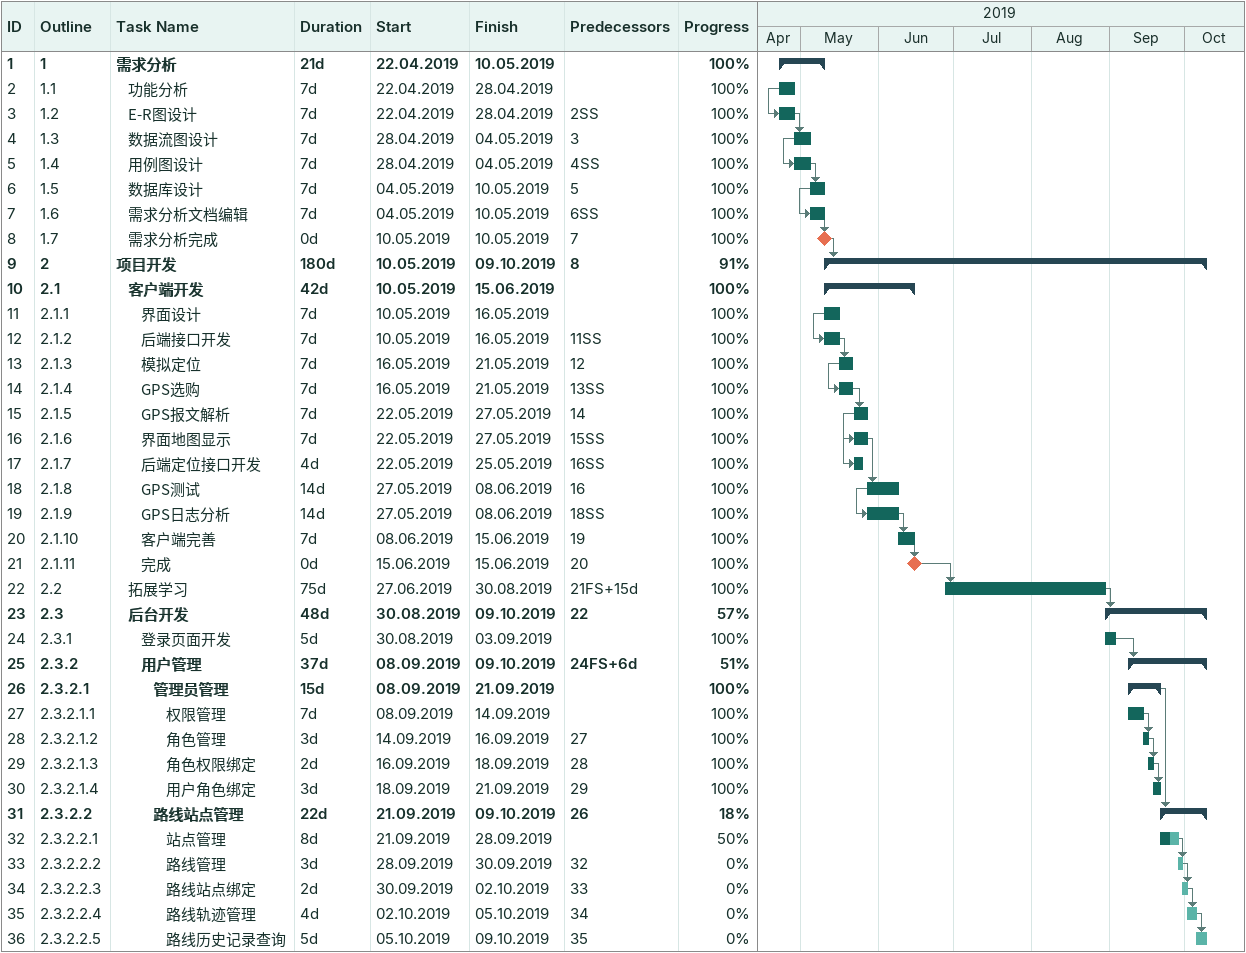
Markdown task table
| ID | WBS | Task | Duration | Start | Finish | Predecessors | % complete |
|---|---|---|---|---|---|---|---|
| 1 | 1 | **需求分析** | 21d | 2019-04-22 | 2019-05-10 |  | 100 |
| 2 | 1.1 | 功能分析 | 7d | 2019-04-22 | 2019-04-28 |  | 100 |
| 3 | 1.2 | E-R图设计 | 7d | 2019-04-22 | 2019-04-28 | 2SS | 100 |
| 4 | 1.3 | 数据流图设计 | 7d | 2019-04-28 | 2019-05-04 | 3 | 100 |
| 5 | 1.4 | 用例图设计 | 7d | 2019-04-28 | 2019-05-04 | 4SS | 100 |
| 6 | 1.5 | 数据库设计 | 7d | 2019-05-04 | 2019-05-10 | 5 | 100 |
| 7 | 1.6 | 需求分析文档编辑 | 7d | 2019-05-04 | 2019-05-10 | 6SS | 100 |
| 8 | 1.7 | 需求分析完成 | 0d | 2019-05-10 | 2019-05-10 | 7 | 100 |
| 9 | 2 | **项目开发** | 180d | 2019-05-10 | 2019-10-09 | 8 | 91 |
| 10 | 2.1 | **客户端开发** | 42d | 2019-05-10 | 2019-06-15 |  | 100 |
| 11 | 2.1.1 | 界面设计 | 7d | 2019-05-10 | 2019-05-16 |  | 100 |
| 12 | 2.1.2 | 后端接口开发 | 7d | 2019-05-10 | 2019-05-16 | 11SS | 100 |
| 13 | 2.1.3 | 模拟定位 | 7d | 2019-05-16 | 2019-05-21 | 12 | 100 |
| 14 | 2.1.4 | GPS选购 | 7d | 2019-05-16 | 2019-05-21 | 13SS | 100 |
| 15 | 2.1.5 | GPS报文解析 | 7d | 2019-05-22 | 2019-05-27 | 14 | 100 |
| 16 | 2.1.6 | 界面地图显示 | 7d | 2019-05-22 | 2019-05-27 | 15SS | 100 |
| 17 | 2.1.7 | 后端定位接口开发 | 4d | 2019-05-22 | 2019-05-25 | 16SS | 100 |
| 18 | 2.1.8 | GPS测试 | 14d | 2019-05-27 | 2019-06-08 | 16 | 100 |
| 19 | 2.1.9 | GPS日志分析 | 14d | 2019-05-27 | 2019-06-08 | 18SS | 100 |
| 20 | 2.1.10 | 客户端完善 | 7d | 2019-06-08 | 2019-06-15 | 19 | 100 |
| 21 | 2.1.11 | 完成 | 0d | 2019-06-15 | 2019-06-15 | 20 | 100 |
| 22 | 2.2 | 拓展学习 | 75d | 2019-06-27 | 2019-08-30 | 21FS+15d | 100 |
| 23 | 2.3 | **后台开发** | 48d | 2019-08-30 | 2019-10-09 | 22 | 57 |
| 24 | 2.3.1 | 登录页面开发 | 5d | 2019-08-30 | 2019-09-03 |  | 100 |
| 25 | 2.3.2 | **用户管理** | 37d | 2019-09-08 | 2019-10-09 | 24FS+6d | 51 |
| 26 | 2.3.2.1 | **管理员管理** | 15d | 2019-09-08 | 2019-09-21 |  | 100 |
| 27 | 2.3.2.1.1 | 权限管理 | 7d | 2019-09-08 | 2019-09-14 |  | 100 |
| 28 | 2.3.2.1.2 | 角色管理 | 3d | 2019-09-14 | 2019-09-16 | 27 | 100 |
| 29 | 2.3.2.1.3 | 角色权限绑定 | 2d | 2019-09-16 | 2019-09-18 | 28 | 100 |
| 30 | 2.3.2.1.4 | 用户角色绑定 | 3d | 2019-09-18 | 2019-09-21 | 29 | 100 |
| 31 | 2.3.2.2 | **路线站点管理** | 22d | 2019-09-21 | 2019-10-09 | 26 | 18 |
| 32 | 2.3.2.2.1 | 站点管理 | 8d | 2019-09-21 | 2019-09-28 |  | 50 |
| 33 | 2.3.2.2.2 | 路线管理 | 3d | 2019-09-28 | 2019-09-30 | 32 | 0 |
| 34 | 2.3.2.2.3 | 路线站点绑定 | 2d | 2019-09-30 | 2019-10-02 | 33 | 0 |
| 35 | 2.3.2.2.4 | 路线轨迹管理 | 4d | 2019-10-02 | 2019-10-05 | 34 | 0 |
| 36 | 2.3.2.2.5 | 路线历史记录查询 | 5d | 2019-10-05 | 2019-10-09 | 35 | 0 |
